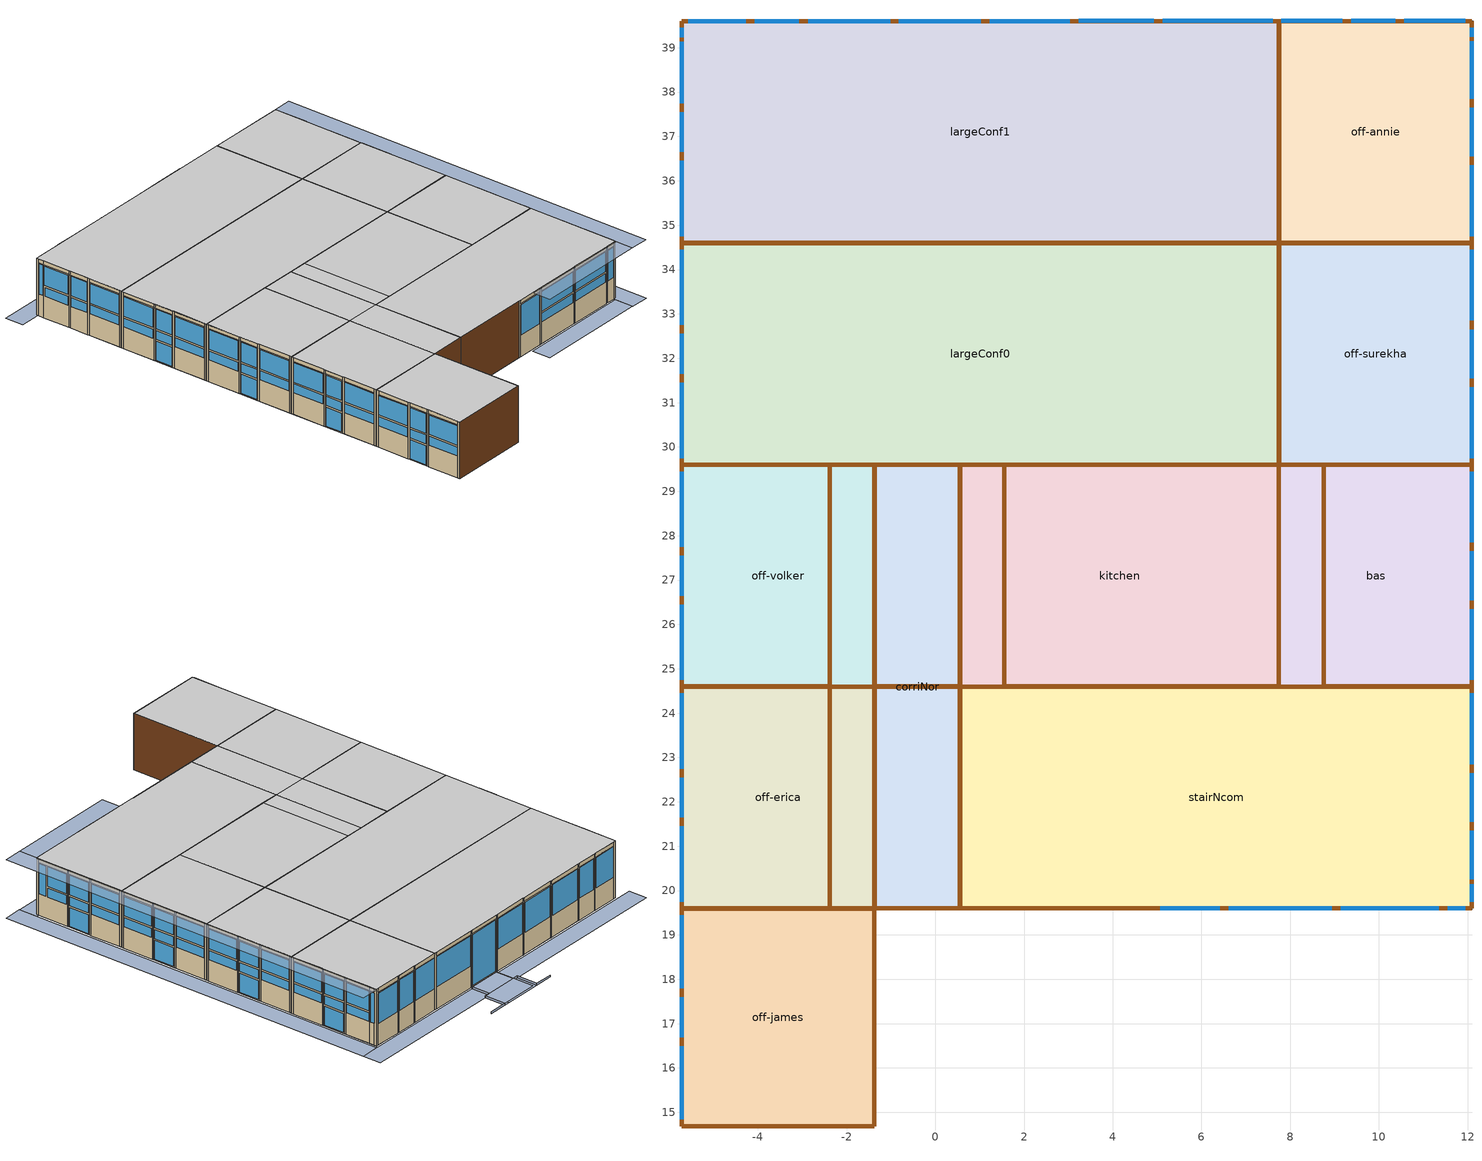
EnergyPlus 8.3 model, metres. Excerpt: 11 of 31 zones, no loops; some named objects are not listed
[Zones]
corriNor
 floor to underfloor_void_space (internal_floor_4): 0.56,19.6 -1.37,19.6 -1.37,29.6 0.56,29.6 z1.12
 wall to off-erica (internal_partition_9): -1.37,19.6 -1.37,24.6 z1.12:4.12
 wall to off-volker (internal_partition_9): -1.37,24.6 -1.37,29.6 z1.12:4.12
 wall to largeConf0 (internal_partition_9): 0.56,29.6 -1.37,29.6 z1.12:4.12
 wall to stairNcom (internal_partition_9): 0.56,19.6 0.56,24.6 z1.12:4.12
 wall to corriSou (internal_partition_9): 0.56,19.6 -1.37,19.6 z1.12:4.12
 wall to kitchen (internal_partition_9): 0.56,24.6 0.56,29.6 z1.12:4.12
 door inside (IRTSurface): 0.56,19.6 0.56,24.6 / 0.56,19.6 -1.37,19.6 / -1.37,19.6 -1.37,24.6 / -1.37,24.6 -1.37,29.6 / 0.56,24.6 0.56,29.6 / 0.56,29.6 -1.37,29.6 z1.12:4.12; -1.37,19.6 0.56,19.6 0.56,24.59 -1.37,24.59 z4.12; -1.37,24.6 0.56,24.6 0.56,29.59 -1.37,29.59 z4.12
 ceiling to roofN0 (ceiling_tile_panel_12): -1.37,19.6 0.56,19.6 0.56,24.6 -1.37,24.6 z4.12
 ceiling to roofN1 (ceiling_tile_panel_12): -1.37,24.6 0.56,24.6 0.56,29.6 -1.37,29.6 z4.12
kitchen
 floor to underfloor_void_space (internal_floor_noCarpet): 7.75,24.6 0.56,24.6 0.56,29.6 7.75,29.6 z1.12
 wall to stairNcom (internal_partition_9): 7.74,24.6 0.56,24.6 z1.12:4.12
 wall to largeConf0 (internal_partition_9): 7.74,29.6 0.56,29.6 z1.12:4.12
 wall to bas (internal_partition_9): 7.74,29.6 7.74,24.6 z1.12:4.12
 door inside (IRTSurface): 7.74,29.6 0.56,29.6 / 7.74,29.6 7.74,24.6 / 7.74,24.6 0.56,24.6 z1.12:4.12; 1.55,24.6 7.74,24.6 7.74,29.59 1.55,29.59 z4.12
 ceiling to roofN1 (cooled_panel_12): 1.56,29.6 1.56,24.6 7.75,24.6 7.75,29.6 z4.12; 0.56,24.6 1.56,24.6 1.56,29.6 0.56,29.6 z4.12
bas
 floor to underfloor_void_space (internal_floor_noCarpet): 12.1,24.6 7.75,24.6 7.75,29.6 12.1,29.6 z1.12
 wall outside (insulated_metal_panel_wall_5): 12.1,26.5 12.1,27.7 / 12.1,27.8 12.1,29.46 / 12.1,24.74 12.1,26.4 z1.12:3.92
 wall outside (insulated_metal_panel_wall_mull): 12.1,26.5 12.1,27.7 / 12.1,27.8 12.1,29.46 / 12.1,24.74 12.1,26.4 z3.92:4.12
 wall outside (window_frame_uip0p49_mull_17): 12.1,27.7 12.1,27.8 / 12.1,29.46 12.1,29.6 / 12.1,24.6 12.1,24.74 / 12.1,26.4 12.1,26.5 z1.12:4.12
 wall to off-surekha (internal_partition_9): 7.75,29.6 12.1,29.6 z1.12:4.12
 wall to stairNcom (internal_partition_9): 12.1,24.6 7.75,24.6 z1.12:4.12
 window (lowe_double_layer_uip0d43_100123456): 12.1,26.55 12.1,27.65 z1.17:2.17; 12.1,26.55 12.1,27.65 / 12.1,27.85 12.1,29.45 / 12.1,24.75 12.1,26.35 z2.84:3.87; 12.1,26.55 12.1,27.65 / 12.1,27.85 12.1,29.45 / 12.1,24.75 12.1,26.35 z2.27:2.74
 door inside (IRTSurface): 7.75,29.6 12.1,29.6 / 12.1,24.6 7.75,24.6 z1.12:4.12; 8.76,24.6 12.1,24.6 12.1,29.59 8.76,29.59 z4.12
 ceiling to roofN1 (cooled_panel_12): 7.75,24.6 12.1,24.6 12.1,29.6 7.75,29.6 z4.12
stairNcom
 floor to underfloor_void_space (internal_floor_4): 12.1,19.6 0.56,19.6 0.56,24.6 12.1,24.6 z1.12
 wall outside (insulated_metal_panel_wall_5): 12.1,21.5 12.1,22.7 / 12.1,22.8 12.1,24.46 / 5.05,19.6 6.47,19.6 / 6.57,19.6 8.98,19.6 / 9.08,19.6 11.4,19.6 / 11.5,19.6 11.96,19.6 / 12.1,19.74 12.1,21.4 z1.12:3.92
 wall outside (insulated_metal_panel_wall_mull): 12.1,21.5 12.1,22.7 / 12.1,22.8 12.1,24.46 / 5.05,19.6 6.47,19.6 / 6.57,19.6 8.98,19.6 / 9.08,19.6 11.4,19.6 / 11.5,19.6 11.96,19.6 / 12.1,19.74 12.1,21.4 z3.92:4.12
 wall outside (window_frame_uip0p49_mull_17): 12.1,22.7 12.1,22.8 / 12.1,24.46 12.1,24.6 / 4.91,19.6 5.05,19.6 / 6.47,19.6 6.57,19.6 / 8.98,19.6 9.08,19.6 / 11.4,19.6 11.5,19.6 / 11.96,19.6 12.1,19.6 12.1,19.74 / 12.1,21.4 12.1,21.5 z1.12:4.12
 wall to off-yujie (internal_partition_9): 4.91,19.6 0.56,19.6 z1.12:4.12
 window (lowe_double_layer_uip0d43_100123456): 12.1,21.55 12.1,22.65 z1.17:2.17; 12.1,21.55 12.1,22.65 / 12.1,22.85 12.1,24.45 / 6.62,19.6 8.93,19.6 / 9.14,19.6 11.35,19.6 / 12.1,20.25 12.1,21.35 z2.84:3.87; 12.1,21.55 12.1,22.65 / 12.1,22.85 12.1,24.45 / 6.62,19.6 8.93,19.6 / 9.14,19.6 11.35,19.6 / 12.1,20.25 12.1,21.35 z2.27:2.74; 5.07,19.6 6.42,19.6 / 11.55,19.6 11.95,19.6 / 12.1,19.75 12.1,20.15 z2.27:3.87
 door inside (IRTSurface): 4.91,19.6 0.56,19.6 z1.12:4.12; 0.56,19.6 12.1,19.6 12.1,24.59 0.56,24.59 z4.12
 ceiling to roofN0 (ceiling_tile_panel_12): 0.56,19.6 12.1,19.6 12.1,24.6 0.56,24.6 z4.12
off-volker
 floor to underfloor_void_space (internal_floor_noCarpet): -1.37,24.6 -5.72,24.6 -5.72,29.6 -1.37,29.6 z1.12
 wall outside (insulated_metal_panel_wall_5): -5.72,29.46 -5.72,27.7 / -5.72,27.6 -5.72,26.6 / -5.72,26.5 -5.72,24.74 z1.12:3.92
 wall outside (insulated_metal_panel_wall_mull): -5.72,29.46 -5.72,27.7 / -5.72,27.6 -5.72,26.6 / -5.72,26.5 -5.72,24.74 z3.92:4.12
 wall outside (window_frame_uip0p49_mull_17): -5.72,29.6 -5.72,29.46 / -5.72,27.7 -5.72,27.6 / -5.72,26.6 -5.72,26.5 / -5.72,24.74 -5.72,24.6 z1.12:4.12
 wall to off-erica (internal_partition_9): -1.37,24.6 -5.72,24.6 z1.12:4.12
 wall to largeConf0 (internal_partition_9): -5.72,29.6 -1.37,29.6 z1.12:4.12
 window (lowe_double_layer_uip0d43_100123456): -5.72,29.45 -5.72,27.75 / -5.72,27.55 -5.72,26.65 / -5.72,26.45 -5.72,24.75 z2.84:3.87; -5.72,29.45 -5.72,27.75 / -5.72,27.55 -5.72,26.65 / -5.72,26.45 -5.72,24.75 z2.27:2.74; -5.72,27.55 -5.72,26.65 z1.17:2.17
 door inside (IRTSurface): -1.37,24.6 -5.72,24.6 / -5.72,29.6 -1.37,29.6 z1.12:4.12; -5.72,24.6 -2.37,24.6 -2.37,29.59 -5.72,29.59 z4.12
 ceiling to roofN1 (cooled_panel_12): -5.72,24.6 -1.37,24.6 -1.37,29.6 -5.72,29.6 z4.12
off-erica
 floor to underfloor_void_space (internal_floor_4): -1.37,19.6 -5.72,19.6 -5.72,24.6 -1.37,24.6 z1.12
 wall outside (insulated_metal_panel_wall_5): -5.72,24.46 -5.72,22.7 / -5.72,22.6 -5.72,21.6 / -5.72,21.5 -5.72,19.74 z1.12:3.92
 wall outside (insulated_metal_panel_wall_mull): -5.72,24.46 -5.72,22.7 / -5.72,22.6 -5.72,21.6 / -5.72,21.5 -5.72,19.74 z3.92:4.12
 wall outside (window_frame_uip0p49_mull_17): -5.72,24.6 -5.72,24.46 / -5.72,22.7 -5.72,22.6 / -5.72,21.6 -5.72,21.5 / -5.72,19.74 -5.72,19.6 z1.12:4.12
 wall to off-james (internal_partition_9): -1.37,19.6 -5.72,19.6 z1.12:4.12
 window (lowe_double_layer_uip0d43_100123456): -5.72,24.45 -5.72,22.75 / -5.72,22.55 -5.72,21.65 / -5.72,21.45 -5.72,19.75 z2.84:3.87; -5.72,24.45 -5.72,22.75 / -5.72,22.55 -5.72,21.65 / -5.72,21.45 -5.72,19.75 z2.27:2.74; -5.72,22.55 -5.72,21.65 z1.17:2.17
 door inside (IRTSurface): -1.37,19.6 -5.72,19.6 z1.12:4.12; -5.72,19.6 -2.37,19.6 -2.37,24.59 -5.72,24.59 z4.12
 ceiling to roofN0 (cooled_panel_12): -5.72,19.6 -1.37,19.6 -1.37,24.6 -5.72,24.6 z4.12
off-james
 floor to underfloor_void_space (internal_floor_4): -1.37,14.69 -5.72,14.69 -5.72,19.6 -1.37,19.6 z1.12
 wall outside (insulated_metal_panel_wall_5): -5.72,19.46 -5.72,17.74 / -5.72,17.64 -5.72,16.64 / -5.72,16.54 -5.72,14.83 z1.12:3.92
 wall outside (window_frame_uip0p49_mull_17): -5.72,19.6 -5.72,19.46 / -5.72,17.74 -5.72,17.64 / -5.72,16.64 -5.72,16.54 / -5.72,14.83 -5.72,14.69 z1.12:4.12
 wall outside (insulated_metal_panel_wall_mull): -5.72,19.46 -5.72,17.74 / -5.72,17.64 -5.72,16.64 / -5.72,16.54 -5.72,14.83 z3.92:4.12
 wall to off-vivian (internal_partition_9): -1.37,14.69 -5.72,14.69 z1.12:4.12
 wall to corriSou (internal_partition_9): -1.37,19.6 -1.37,14.69 z1.12:4.12
 window (lowe_double_layer_uip0d43_100123456): -5.72,19.45 -5.72,17.79 / -5.72,17.59 -5.72,16.69 / -5.72,16.49 -5.72,14.84 z2.84:3.87; -5.72,19.45 -5.72,17.79 / -5.72,17.59 -5.72,16.69 / -5.72,16.49 -5.72,14.84 z2.27:2.74; -5.72,17.59 -5.72,16.69 z1.17:2.17
 door inside (IRTSurface): -1.37,19.6 -1.37,14.69 / -1.37,14.69 -5.72,14.69 z1.12:4.12; -5.72,14.69 -1.37,14.69 -1.37,19.59 -5.72,19.59 z4.12
 ceiling to roofS4 (ceiling_tile_panel_12): -5.72,14.69 -1.37,14.69 -1.37,19.6 -5.72,19.6 z4.12
largeConf1
 floor to underfloor_void_space (internal_floor_noCarpet): 7.75,34.6 -5.72,34.6 -5.72,39.6 7.75,39.6 z1.12
 wall outside (insulated_metal_panel_wall_5): 7.61,39.61 5.08,39.6 / 4.98,39.6 3.18,39.6 / -0.97,39.6 -2.92,39.6 / 1.08,39.6 -0.87,39.6 / 3.08,39.6 1.18,39.6 / -3.02,39.6 -4.12,39.6 / -4.22,39.6 -5.58,39.6 / -5.72,39.46 -5.72,39.19 -5.72,37.7 / -5.72,37.6 -5.72,36.6 / -5.72,36.5 -5.72,34.74 z1.12:3.92
 wall outside (insulated_metal_panel_wall_mull): 7.61,39.61 5.08,39.6 / 4.98,39.6 3.18,39.6 / -0.97,39.6 -2.92,39.6 / 1.08,39.6 -0.87,39.6 / 3.08,39.6 1.18,39.6 / -3.02,39.6 -4.12,39.6 / -4.22,39.6 -5.58,39.6 / -5.72,39.46 -5.72,39.19 -5.72,37.7 / -5.72,37.6 -5.72,36.6 / -5.72,36.5 -5.72,34.74 z3.92:4.12
 wall outside (window_frame_uip0p49_mull_17): 7.75,39.61 7.61,39.6 / 5.08,39.6 4.98,39.6 / 3.18,39.6 3.08,39.6 / -0.87,39.6 -0.97,39.6 / 1.18,39.6 1.08,39.6 / -2.92,39.6 -3.02,39.6 / -4.12,39.6 -4.22,39.6 / -5.58,39.6 -5.72,39.6 -5.72,39.46 / -5.72,37.7 -5.72,37.6 / -5.72,36.6 -5.72,36.5 / -5.72,34.74 -5.72,34.6 z1.12:4.12
 wall to largeConf0 (internal_partition_9): -5.72,34.6 7.75,34.6 z1.12:4.12
 wall to off-annie (internal_partition_9): 7.75,39.6 7.75,34.6 z1.12:4.12
 window (lowe_double_layer_uip0d43_100123456): 7.61,39.6 5.13,39.6 / -1.02,39.6 -2.87,39.6 / 1.03,39.6 -0.82,39.6 / 3.03,39.6 1.23,39.6 / -3.07,39.6 -4.07,39.6 / -4.27,39.6 -5.57,39.6 / -5.72,39.45 -5.72,39.24 z2.27:3.87; 4.93,39.6 3.23,39.6 z1.17:3.87; -5.72,39.14 -5.72,37.75 / -5.72,37.55 -5.72,36.65 / -5.72,36.45 -5.72,34.75 z2.84:3.87; -5.72,39.09 -5.72,37.75 / -5.72,37.55 -5.72,36.65 / -5.72,36.45 -5.72,34.75 z2.27:2.74
 door inside (IRTSurface): -5.72,34.6 7.75,34.6 / 7.75,39.6 7.75,34.6 z1.12:4.12; -5.72,34.6 7.74,34.6 7.74,39.59 -5.72,39.59 z4.12
 ceiling to roofN3 (ceiling_tile_panel_12): -5.72,34.6 7.75,34.6 7.75,39.6 -5.72,39.6 z4.12
off-annie
 floor to underfloor_void_space (internal_floor_noCarpet): 12.1,34.6 7.75,34.6 7.75,39.6 12.1,39.6 z1.12
 wall outside (insulated_metal_panel_wall_5): 12.1,36.5 12.1,37.7 / 12.1,37.8 12.1,39.2 12.1,39.47 / 11.96,39.61 10.52,39.61 / 10.42,39.61 9.32,39.61 / 9.22,39.61 7.75,39.61 / 12.1,34.74 12.1,36.4 z1.12:3.92
 wall outside (insulated_metal_panel_wall_mull): 12.1,36.5 12.1,37.7 / 12.1,37.8 12.1,39.2 12.1,39.47 / 11.96,39.61 10.52,39.61 / 10.42,39.61 9.32,39.61 / 9.22,39.61 7.75,39.61 / 12.1,34.74 12.1,36.4 z3.92:4.12
 wall outside (window_frame_uip0p49_mull_17): 12.1,37.7 12.1,37.8 / 12.1,39.47 12.1,39.61 11.96,39.61 / 10.52,39.61 10.42,39.61 / 9.32,39.61 9.22,39.61 / 12.1,34.6 12.1,34.74 / 12.1,36.4 12.1,36.5 z1.12:4.12
 wall to off-surekha (internal_partition_9): 7.75,34.6 12.1,34.6 z1.12:4.12
 window (lowe_double_layer_uip0d43_100123456): 12.1,36.56 12.1,37.65 z1.17:2.17; 12.1,36.56 12.1,37.65 / 12.1,37.86 12.1,39.15 / 12.1,34.75 12.1,36.35 z2.84:3.87; 12.1,36.56 12.1,37.65 / 12.1,37.86 12.1,39.15 / 12.1,34.75 12.1,36.35 z2.27:2.74; 12.1,39.25 12.1,39.46 / 11.95,39.61 10.57,39.61 / 10.37,39.61 9.37,39.61 / 9.17,39.61 7.8,39.61 z2.27:3.87
 door inside (IRTSurface): 7.75,34.6 12.1,34.6 z1.12:4.12; 7.75,34.6 12.1,34.6 12.1,39.6 7.75,39.6 z4.12
 ceiling to roofN3 (ceiling_tile_panel_12): 7.75,34.6 12.1,34.6 12.1,39.6 7.75,39.6 z4.12
largeConf0
 floor to underfloor_void_space (internal_floor_noCarpet): 7.75,29.6 -5.72,29.6 -5.72,34.6 7.75,34.6 z1.12
 wall outside (insulated_metal_panel_wall_5): -5.72,34.46 -5.72,32.7 / -5.72,32.6 -5.72,31.6 / -5.72,31.5 -5.72,29.74 z1.12:3.92
 wall outside (insulated_metal_panel_wall_mull): -5.72,34.46 -5.72,32.7 / -5.72,32.6 -5.72,31.6 / -5.72,31.5 -5.72,29.74 z3.92:4.12
 wall outside (window_frame_uip0p49_mull_17): -5.72,34.6 -5.72,34.46 / -5.72,32.7 -5.72,32.6 / -5.72,31.6 -5.72,31.5 / -5.72,29.74 -5.72,29.6 z1.12:4.12
 wall to off-surekha (internal_partition_9): 7.75,34.6 7.75,29.6 z1.12:4.12
 window (lowe_double_layer_uip0d43_100123456): -5.72,34.45 -5.72,32.75 / -5.72,32.55 -5.72,31.65 / -5.72,31.45 -5.72,29.75 z2.84:3.87; -5.72,34.45 -5.72,32.75 / -5.72,32.55 -5.72,31.65 / -5.72,31.45 -5.72,29.75 z2.27:2.74; -5.72,32.55 -5.72,31.65 z1.17:2.17
 door inside (IRTSurface): 7.75,34.6 7.75,29.6 z1.12:4.12; -5.72,29.6 7.74,29.6 7.74,34.59 -5.72,34.59 z4.12
 ceiling to roofN2 (ceiling_tile_panel_12): -5.72,29.6 7.75,29.6 7.75,34.6 -5.72,34.6 z4.12
off-surekha
 floor to underfloor_void_space (internal_floor_noCarpet): 12.1,29.6 7.75,29.6 7.75,34.6 12.1,34.6 z1.12
 wall outside (insulated_metal_panel_wall_5): 12.1,31.5 12.1,32.7 / 12.1,32.8 12.1,34.46 / 12.1,29.74 12.1,31.4 z1.12:3.92
 wall outside (insulated_metal_panel_wall_mull): 12.1,31.5 12.1,32.7 / 12.1,32.8 12.1,34.46 / 12.1,29.74 12.1,31.4 z3.92:4.12
 wall outside (window_frame_uip0p49_mull_17): 12.1,32.7 12.1,32.8 / 12.1,34.46 12.1,34.6 / 12.1,29.6 12.1,29.74 / 12.1,31.4 12.1,31.5 z1.12:4.12
 window (lowe_double_layer_uip0d43_100123456): 12.1,31.55 12.1,32.65 z1.17:2.17; 12.1,31.55 12.1,32.65 / 12.1,32.85 12.1,34.45 / 12.1,29.75 12.1,31.35 z2.84:3.87; 12.1,31.55 12.1,32.65 / 12.1,32.85 12.1,34.45 / 12.1,29.75 12.1,31.35 z2.27:2.74
 door inside (IRTSurface): 7.75,29.6 12.1,29.6 12.1,34.59 7.75,34.59 z4.12
 ceiling to roofN2 (ceiling_tile_panel_12): 7.75,29.6 12.1,29.6 12.1,34.6 7.75,34.6 z4.12
shading: 1.88,41.75 2.88,41.75 / 2.88,41.75 2.88,40.61 / 2.88,40.61 3.18,40.61 / 3.18,40.61 3.19,39.6 / 3.19,39.6 4.98,39.6 / 4.98,39.6 4.98,40.61 / 4.98,40.61 5.28,40.61 / 5.28,40.61 5.28,41.75 / 5.28,41.75 6.28,41.75 z1.02:1.12; 13.1,18.6 12.1,18.6 12.1,39.61 13.1,39.61 z4.12; 12.1,18.6 5.92,18.6 5.92,19.6 12.1,19.6 z4.12; 12.1,18.6 5.92,18.6 5.92,19.6 12.1,19.6 z1.02; 13.1,18.59 12.1,18.59 12.1,39.6 13.1,39.6 z1.02; 4.98,39.6 3.19,39.6 3.18,40.61 4.98,40.61 z1.02; 5.28,40.61 4.98,40.61 4.98,41.75 5.28,41.75 z1.02; 4.98,40.61 2.88,40.61 2.88,41.75 4.98,41.75 z1.02; 3.19,39.6 4.98,39.6 4.98,40.61 3.18,40.61 z1.12; 3.18,40.61 5.28,40.61 5.28,41.75 3.17,41.75 z1.12; 3.18,39.61 -6.72,39.6 -6.72,40.6 3.18,40.61 z1.02; 13.1,39.61 4.98,39.6 4.98,40.6 13.1,40.61 z1.02
[Building]
Building: North Axis {deg}=15; Terrain=Suburbs; Loads Convergence Tolerance Value=0.04; Temperature Convergence Tolerance Value {deltaC}=0.4; Solar Distribution=FullExterior; Maximum Number of Warmup Days=25; Minimum Number of Warmup Days=6
[Site:Location]
Pittsburgh PA USA: Latitude {deg}=40.36; Longitude {deg}=-79.92; Time Zone {hr}=-5; Elevation {m}=388
[SizingPeriod:DesignDay] Day of Month=15; Humidity Condition Type=WetBulb; Barometric Pressure {Pa}=96749.9; Wind Direction {deg}=0; Rain Indicator=No; Snow Indicator=No
Name | Month | Day Type | Maximum Dry-Bulb Temperature {C} | Daily Dry-Bulb Temperature Range {deltaC} | Wetbulb or DewPoint at Maximum Dry-Bulb {C} | Wind Speed {m/s} | Daylight Saving Time Indicator | Sky Clearness
Summer Design Day in Pittsburgh PA 99.6 | 7 | SummerDesignDay | 32.2 | 9.8 | 22.4 | 0 | Yes | 0.98
Winter Design Day in Pittsburgh PA 99.6 | 1 | WinterDesignDay | -14.7 | 0 | -14.7 | 11.2 | No | 0
[Site:GroundTemperature:BuildingSurface]
18, 18, 18, 18, 18, 18, 18, 18, 18, 18, 18, 18
[Site:GroundTemperature:FCfactorMethod]
January Ground Temperature {C}=2.1; February Ground Temperature {C}=1.21; March Ground Temperature {C}=2.79; April Ground Temperature {C}=5.27; May Ground Temperature {C}=11.76; June Ground Temperature {C}=16.77; July Ground Temperature {C}=20.14; August Ground Temperature {C}=21.17; September Ground Temperature {C}=19.42; October Ground Temperature {C}=15.53; November Ground Temperature {C}=10.34; December Ground Temperature {C}=5.52
[Site:GroundTemperature:Shallow]
14, 14, 14, 14, 14, 14, 14, 14, 14, 14, 14, 14
[Site:GroundTemperature:Deep]
14, 14, 14, 14, 14, 14, 14, 14, 14, 14, 14, 14
[Site:GroundReflectance]
0.2, 0.2, 0.2, 0.2, 0.2, 0.2, 0.2, 0.2, 0.2, 0.2, 0.2, 0.2
[Site:GroundReflectance:SnowModifier]
2, 2
[Material]
aerated_concrete_1cm: Rough, 0.05, 1.13, 2000, 1000, 0.9, 0.6, 0.6
steel_5mm: Rough, 0.05, 45, 7800, 480, 0.9, 0.6, 0.6
foam_polyisocyanate_105mm: Rough, 0.085, 0.03, 45, 1470, 0.9, 0.6, 0.6
gypsum_plasterboard_25mm: Rough, 0.025, 0.25, 900, 1000, 0.9, 0.5, 0.5
aluminium_2mm: Rough, 0.003, 230, 2700, 880, 0.9, 0.6, 0.6
pvc_3cm: Rough, 0.01, 0.16, 1380, 1000, 0.9, 0.6, 0.6
ceiling_tile_1cm: Rough, 0.005, 0.056, 380, 1000, 0.9, 0.5, 0.5
copper_2mm: Rough, 0.002, 400, 8600, 390, 0.9, 0.6, 0.6
[Material:NoMass] Roughness=Rough; Thermal Absorptance=0.9; Solar Absorptance=0.7; Visible Absorptance=0.7
Name | Thermal Resistance {m2-K/W}
carpet | 0.28
air_gap_10mm | 0.15
[Material:InfraredTransparent]
IRTMaterial
[WindowMaterial:Glazing]
lowe_glazing; glass_3mm: SpectralAverage, 0.006, 0.36, 0.093, 0.2, 0.5, 0.035, 0.054, 0, 0.84, 0.1, 0.9, 1
[WindowMaterial:Gas]
air_gap_6mm: Gas Type=Air; Thickness {m}=0.006
[WindowMaterial:Shade]
internal_shade_30004: Solar Transmittance=0.05; Solar Reflectance=0.35; Visible Transmittance=0.05; Visible Reflectance=0.35; Infrared Hemispherical Emissivity=0.9; Infrared Transmittance=0; Thickness {m}=0.005; Conductivity {W/m-K}=0.1; Shade to Glass Distance {m}=0.05; Top Opening Multiplier=0; Bottom Opening Multiplier=0; Left-Side Opening Multiplier=0; Right-Side Opening Multiplier=0; Airflow Permeability=0
[WindowMaterial:Blind]
external_reflector_30001: Horizontal, 0.37, 0.37, 0.01, 0, 1, 0.132, 0.7, 0.7, 0.132, 0.7, 0.7, 0.137, 0.7, 0.7, 0.137, 0.7, 0.7, 0, 0.84, 0.84, 1, 0.5, 0.5, 0.5, 0.5, 0, 90
blind_3002: Horizontal, 0.007, 0.005, 0.0002, 20, 221, 0, 0.8, 0.8, 0, 0.8, 0.8, 0, 0.8, 0.8, 0, 0.8, 0.8, 0, 0.9, 0.9, 0.02, 0.5, 0.5, 0.5, 0.5, 0, 0
[Construction]
insulated_metal_panel_wall_5: steel_5mm, foam_polyisocyanate_105mm, steel_5mm
internal_partition_9: gypsum_plasterboard_25mm, air_gap_10mm, gypsum_plasterboard_25mm
lowe_double_layer_uip0d43_100123456: lowe_glazing, air_gap_6mm, glass_3mm
lowe_double_layer_inside_blind_2001: lowe_glazing, air_gap_6mm, glass_3mm, blind_3002
lowe_double_layer_inside_shade_2003: lowe_glazing, air_gap_6mm, glass_3mm, internal_shade_30004
lowe_double_layer_outside_reflector_2004: external_reflector_30001, lowe_glazing, air_gap_6mm, glass_3mm
lowe_double_layer_outside_blind_2006: blind_3002, lowe_glazing, air_gap_6mm, glass_3mm
internal_floor_4: aerated_concrete_1cm, carpet
internal_floor_noCarpet: aerated_concrete_1cm
ceiling_tile_panel_12: ceiling_tile_1cm
IRTSurface: IRTMaterial
[Construction:InternalSource]
window_frame_uip0p49_mull_17: 2, 2, 1, 0.3, aluminium_2mm, pvc_3cm, copper_2mm
cooled_panel_12: 1, 1, 1, 0.3, copper_2mm, copper_2mm
insulated_metal_panel_wall_mull: 2, 2, 1, 0.3, steel_5mm, foam_polyisocyanate_105mm, copper_2mm
[WindowProperty:ShadingControl] Shading Control Type=AlwaysOn; Shading Control Is Scheduled=No; Glare Control Is Active=No; Setpoint 2 {W/m2 or deg C}=0
Name | Shading Type | Construction with Shading | Type of Slat Angle Control for Blinds
interior_blind_control_1001 | InteriorBlind | lowe_double_layer_inside_blind_2001 | FixedSlatAngle
interior_shade_control_1003 | InteriorShade | lowe_double_layer_inside_shade_2003 | FixedSlatAngle
external_reflector_control_1004 | ExteriorBlind | lowe_double_layer_outside_reflector_2004 | BlockBeamSolar
external_blind_control_1006 | ExteriorBlind | lowe_double_layer_outside_blind_2006 | FixedSlatAngle
[Zone] Type=1; Multiplier=1; Zone Inside Convection Algorithm=TARP; Part of Total Floor Area=Yes
corriNor; kitchen; bas; stairNcom; off-volker; off-erica; off-james; largeConf1; off-annie; largeConf0; off-surekha
[RoomAirModelType]
off-james RoomAir Model: Zone=off-james; Room-Air Modeling Type=UnderFloorAirDistributionInterior; Air Temperature Coupling Strategy=DIRECT
[InternalMass] Construction=internal_floor_noCarpet; Total area exposed to Zone {m2}=60.1234
Name | Zone
james_intMass | off-james
bas_intMass | bas
kitchen_intMass | kitchen
largeConf1_intMass | largeConf1
largeConf0_intMass | largeConf0
surekha_intMass | off-surekha
stairNcom_intMass | stairNcom
annie_intMass | off-annie
erica_intMass | off-erica
volker_intMass | off-volker
[RoomAirSettings:UnderFloorAirDistributionInterior]
off-james: Number of Diffusers=2; Power per Plume=Autocalculate; Design Effective Area of Diffuser {m2}=Autocalculate; Diffuser Slot Angle from Vertical {deg}=Autocalculate; Temperature Difference Threshold for Reporting {deltaC}=0.001; Diffuser Type=Swirl; Transition Height {m}=1.7; Coefficient A=Autocalculate; Coefficient B=Autocalculate; Coefficient C=Autocalculate; Coefficient D=Autocalculate; Coefficient E=Autocalculate
[ZoneMixing] Schedule=On 24/7; Design Flow Rate Calculation Method=AirChanges/Hour; Air Changes per Hour {ACH}=10; Delta Temperature=0
Name | Zone | Source Zone
erica_to_james_mixing | off-james | off-erica
james_to_erica_mixing | off-erica | off-james
erica_to_volker_mixing | off-volker | off-erica
volker_to_erica_mixing | off-erica | off-volker
erica_to_corriNor_mixing; corriNor_to_erica_mixing | corriNor | off-erica
volker_to_corriNor_mixing | corriNor | off-volker
corriNor_to_volker_mixing | off-volker | corriNor
volker_to_largeConf0_mixing | largeConf0 | off-volker
largeConf0_to_volker_mixing | off-volker | largeConf0
largeConf0_to_corriNor_mixing | corriNor | largeConf0
corriNor_to_largeConf0_mixing | largeConf0 | corriNor
largeConf0_to_kitchen_mixing | kitchen | largeConf0
kitchen_largeConf0_mixing | largeConf0 | kitchen
largeConf0_to_surekha_mixing | off-surekha | largeConf0
surekha_to_largeConf0_mixing | largeConf0 | off-surekha
largeConf0_to_largeConf1_mixing | largeConf1 | largeConf0
largeConf1_to_largeConf0_mixing | largeConf0 | largeConf1
largeConf1_to_annie_mixing | off-annie | largeConf1
annie_to_largeConf1_mixing | largeConf1 | off-annie
annie_to_surekha_mixing | off-surekha | off-annie
surekha_to_annie_mixing | off-annie | off-surekha
surekha_to_bas_mixing | bas | off-surekha
bas_to_surekha_mixing | off-surekha | bas
bas_to_kitchen_mixing | kitchen | bas
kitchen_to_bas_mixing | bas | kitchen
bas_to_stairNcom_mixing | stairNcom | bas
stairNcom_to_bas_mixing | bas | stairNcom
stairNcom_to_kitchen_mixing | kitchen | stairNcom
kitchen_to_stairNcom_mixing | stairNcom | kitchen
stairNcom_to_corriNor_mixing | corriNor | stairNcom
corriNor_to_stairNcom_mixing | stairNcom | corriNor
stairNcom_to_yujie_mixing | off-yujie | stairNcom
yujie_to_stairNcom_mixing | stairNcom | off-yujie
james_to_vivian_mixing | off-vivian | off-james
vivian_to_james_mixing | off-james | off-vivian
james_to_corriSou_mixing | corriSou | off-james
corriSou_to_james_mixing | off-james | corriSou
corriNor_to_corriSou_mixing | corriSou | corriNor
corriSou_to_corriNor_mixing | corriNor | corriSou
[ZoneControl:Thermostat]
bas Thermostat: Zone or ZoneList=bas; Control Type Schedule=Control type schedule: Always 4; Control 1=bas Dual SP
[ThermostatSetpoint:DualSetpoint]
bas Dual SP: Heating Setpoint Temperature Schedule=Heating set point schedule; Cooling Setpoint Temperature Schedule=Cooling set point schedule
[People]
People corriNor: corriNor, Office_Circulation_Occ, People, 1.93, 0.3, AutoCalculate, Activity Schedule Walking, 3.82e-08, No, ZoneAveraged, Work efficiency, ClothingInsulationSchedule, Clothing Schedule Normal, AirVelocitySchedule, Fanger
People kitchen: kitchen, Office_EatDrink_Occ, People, 2.875904, 0.3, AutoCalculate, Activity Schedule Walking, 3.82e-08, No, ZoneAveraged, Work efficiency, ClothingInsulationSchedule, Clothing Schedule Normal, AirVelocitySchedule, Fanger
People bas: bas, Office_OpenOff_Occ, People, 0, 0.3, AutoCalculate, Activity Schedule Seated, 3.82e-08, No, ZoneAveraged, Work efficiency, ClothingInsulationSchedule, Clothing Schedule Normal, AirVelocitySchedule, Fanger
People stairNcom: stairNcom, iw_circulation_occ, People, 1.731, 0.3, AutoCalculate, Activity Schedule Seated, 3.82e-08, No, ZoneAveraged, Work efficiency, ClothingInsulationSchedule, Clothing Schedule Normal, AirVelocitySchedule, Fanger
People off-volker: off-volker, iw_office_term_related_occ, People, 1, 0.3, AutoCalculate, Activity Schedule Seated, 3.82e-08, No, ZoneAveraged, Work efficiency, ClothingInsulationSchedule, Clothing Schedule Normal, AirVelocitySchedule, Fanger
People off-erica: off-erica, iw_office_term_related_occ, People, 1, 0.3, AutoCalculate, Activity Schedule Seated, 3.82e-08, No, ZoneAveraged, Work efficiency, ClothingInsulationSchedule, Clothing Schedule Normal, AirVelocitySchedule, Fanger
People off-james: off-james, iw_office_term_related_occ, People, 1, 0.3, AutoCalculate, Activity Schedule Seated, 3.82e-08, No, ZoneAveraged, Work efficiency, ClothingInsulationSchedule, Clothing Schedule Normal, AirVelocitySchedule, Fanger
People largeConf1: largeConf1, iw_classroom_occ, People, 13.46978, 0.3, AutoCalculate, Activity Schedule Seated, 3.82e-08, No, ZoneAveraged, Work efficiency, ClothingInsulationSchedule, Clothing Schedule Normal, AirVelocitySchedule, Fanger
People off-annie: off-annie, iw_office_term_related_occ, People, 1, 0.3, AutoCalculate, Activity Schedule Seated, 3.82e-08, No, ZoneAveraged, Work efficiency, ClothingInsulationSchedule, Clothing Schedule Normal, AirVelocitySchedule, Fanger
People largeConf0: largeConf0, iw_classroom_occ, People, 13.47996, 0.3, AutoCalculate, Activity Schedule Seated, 3.82e-08, No, ZoneAveraged, Work efficiency, ClothingInsulationSchedule, Clothing Schedule Normal, AirVelocitySchedule, Fanger
People off-surekha: off-surekha, iw_office_term_related_occ, People, 1, 0.3, AutoCalculate, Activity Schedule Seated, 3.82e-08, No, ZoneAveraged, Work efficiency, ClothingInsulationSchedule, Clothing Schedule Normal, AirVelocitySchedule, Fanger
[Lights] Schedule=iw_off; Design Level Calculation Method=LightingLevel; Return Air Fraction=0; Fraction Radiant=0.42; Fraction Visible=0.18; Fraction Replaceable=1
Name | Zone or ZoneList | Lighting Level {W}
corriNor General lighting | corriNor | 347.4
kitchen General lighting | kitchen | 647.0784
bas General lighting | bas | 391.5216
stairNcom General lighting | stairNcom | 1038.6
off-volker General lighting | off-volker | 391.5
off-erica General lighting | off-erica | 391.5
off-james General lighting | off-james | 384.453
largeConf1 General lighting | largeConf1 | 1212.28
off-annie General lighting | off-annie | 391.9122
largeConf0 General lighting | largeConf0 | 1213.2
off-surekha General lighting | off-surekha | 391.8168
[ElectricEquipment] Design Level Calculation Method=EquipmentLevel; Fraction Latent=0; Fraction Radiant=0.2; Fraction Lost=0
Name | Zone or ZoneList | Schedule | Design Level {W}
kitchen Equipment 1 | kitchen | iw_office_allyear_occ | 179.744
bas Equipment 1 | bas | iw_office_allyear_occ | 500
off-volker Computing gain 1 | off-volker | iw_office_term_related_occ | 150
off-erica Computing gain 1 | off-erica | iw_office_term_related_occ | 150
off-james Computing gain 1 | off-james | iw_office_term_related_occ | 150
largeConf1 Equipment 1 | largeConf1 | iw_classroom_occ | 471.4423
off-annie Computing gain 1 | off-annie | iw_office_term_related_occ | 150
largeConf0 Equipment 1 | largeConf0 | iw_classroom_occ | 471.7986
off-surekha Computing gain 1 | off-surekha | iw_office_term_related_occ | 150
[ZoneInfiltration:DesignFlowRate] Schedule=Infiltration_Mar_More; Design Flow Rate Calculation Method=Flow/zone; Constant Term Coefficient=1.2; Temperature Term Coefficient=0; Velocity Term Coefficient=0; Velocity Squared Term Coefficient=0
Name | Zone or ZoneList | Design Flow Rate {m3/s}
corriNor Infiltration | corriNor | 0.004825
kitchen Infiltration | kitchen | 0.008987
bas Infiltration | bas | 0.005438
stairNcom Infiltration | stairNcom | 0.014425
off-volker Infiltration | off-volker | 0.005438
off-erica Infiltration | off-erica | 0.005438
off-james Infiltration | off-james | 0.00534
largeConf1 Infiltration | largeConf1 | 0.016837
off-annie Infiltration | off-annie | 0.005443
largeConf0 Infiltration | largeConf0 | 0.01685
off-surekha Infiltration | off-surekha | 0.005442
[DesignSpecification:OutdoorAir]
bas Design Specification Outdoor Air Object: Outdoor Air Method=Flow/Person; Outdoor Air Flow per Person {m3/s-person}=0.00944; Outdoor Air Flow per Zone Floor Area {m3/s-m2}=0; Outdoor Air Flow per Zone {m3/s}=0; Outdoor Air Flow Air Changes per Hour {1/hr}=0; Outdoor Air Flow Rate Fraction Schedule=On 24/7
[DesignSpecification:ZoneAirDistribution]
bas Design Specification Zone Air Distribution Object: Zone Air Distribution Effectiveness in Cooling Mode=1; Zone Air Distribution Effectiveness in Heating Mode=1; Zone Secondary Recirculation Fraction=0
[Sizing:Zone]
bas: Zone Cooling Design Supply Air Temperature Input Method=SupplyAirTemperature; Zone Cooling Design Supply Air Temperature {C}=14; Zone Cooling Design Supply Air Temperature Difference {deltaC}=10; Zone Heating Design Supply Air Temperature Input Method=SupplyAirTemperature; Zone Heating Design Supply Air Temperature {C}=50; Zone Heating Design Supply Air Temperature Difference {deltaC}=10; Zone Cooling Design Supply Air Humidity Ratio {kgWater/kgDryAir}=0.009; Zone Heating Design Supply Air Humidity Ratio {kgWater/kgDryAir}=0.004; Design Specification Outdoor Air Object=bas Design Specification Outdoor Air Object; Zone Heating Sizing Factor=1.25; Zone Cooling Sizing Factor=1.15; Cooling Design Air Flow Method=DesignDay; Cooling Design Air Flow Rate {m3/s}=0; Cooling Minimum Air Flow per Zone Floor Area {m3/s-m2}=0.00076; Cooling Minimum Air Flow {m3/s}=0; Cooling Minimum Air Flow Fraction=0; Heating Design Air Flow Method=DesignDay; Heating Design Air Flow Rate {m3/s}=0; Heating Maximum Air Flow per Zone Floor Area {m3/s-m2}=0.00203; Heating Maximum Air Flow {m3/s}=0.14158; Heating Maximum Air Flow Fraction=0.3; Design Specification Zone Air Distribution Object=bas Design Specification Zone Air Distribution Object
[EnergyManagementSystem:Sensor]
T_bas: bas; Zone Mean Air Temperature
Tdp_bas: bas; Zone Mean Air Dewpoint Temperature
CO2_bas: bas; Zone Air CO2 Concentration
[Schedule:Compact]
Work efficiency: Through: 12/31, For: AllDays, Until: 24:00, 0
AirVelocitySchedule: Through: 12/31, For: AllDays, Until: 24:00, .137
On 24/7: Through: 12/31, For: AllDays, Until: 24:00, 1
Infiltration_Mar_More: Through: 28 Feb, For: AllDays, Until: 24:00, 1, Through: 31 Mar, For: AllDays, Until: 24:00, 1.2, Through: 31 Dec, For: AllDays, Until: 24:00, 1.2
Heating set point schedule: Through: 12/31, For: AllDays, Until: 24:00, 20
Cooling set point schedule: Through: 12/31, For: AllDays, Until: 24:00, 24
Control type schedule: Always 4: Through: 12/31, For: AllDays, Until: 24:00, 4
Office_Circulation_Occ; Office_OpenOff_Occ; iw_circulation_occ: Through: 31 Dec, For: Weekdays SummerDesignDay, Until: 07:00, 0, Until: 08:00, 0.25, Until: 09:00, 0.5, Until: 12:00, 1, Until: 14:00, 0.75, Until: 17:00, 1, Until: 18:00, 0.5, Until: 19:00, 0.25, Until: 24:00, 0, For: Weekends, Until: 24:00, 0, For: Holidays, Until: 24:00, 0, For: WinterDesignDay AllOtherDays, Until: 24:00, 0
Office_EatDrink_Occ: Through: 31 Dec, For: Weekdays SummerDesignDay, Until: 11:00, 0, Until: 12:00, 0.25, Until: 14:00, 1, Until: 15:00, 0.75, Until: 24:00, 0, For: Weekends, Until: 24:00, 0, For: Holidays, Until: 24:00, 0, For: WinterDesignDay AllOtherDays, Until: 24:00, 0
iw_classroom_occ: Through: 15 Jan, For: AllDays, Until: 24:00, 0, Through: 12 Mar, For: Weekdays SummerDesignDay, Until: 07:00, 0, Until: 08:00, 0.1, Until: 09:00, 0.25, Until: 10:00, 0.75, Until: 12:00, 1, Until: 14:00, 0.25, Until: 16:00, 1, Until: 18:00, 0.5, Until: 24:00, 0, For: Weekends, Until: 24:00, 0, For: Holidays, Until: 24:00, 0, For: WinterDesignDay AllOtherDays, Until: 24:00, 0, Through: 16 Mar, For: AllDays, Until: 24:00, 0, Through: 4 May, For: Weekdays SummerDesignDay, Until: 07:00, 0, Until: 08:00, 0.1, Until: 09:00, 0.25, Until: 10:00, 0.75, Until: 12:00, 1, Until: 14:00, 0.25, Until: 16:00, 1, Until: 18:00, 0.5, Until: 24:00, 0, For: Weekends, Until: 24:00, 0, For: Holidays, Until: 24:00, 0, For: WinterDesignDay AllOtherDays, Until: 24:00, 0, Through: 28 Aug, For: Weekdays SummerDesignDay, Until: 10:00, 0, Until: 16:00, 0.1, Until: 24:00, 0, For: Weekends, Until: 24:00, 0, For: Holidays, Until: 24:00, 0, For: WinterDesignDay AllOtherDays, Until: 24:00, 0, Through: 8 Dec, For: Weekdays SummerDesignDay, Until: 07:00, 0, Until: 08:00, 0.1, Until: 09:00, 0.25, Until: 10:00, 0.75, Until: 12:00, 1, Until: 14:00, 0.25, Until: 16:00, 1, Until: 18:00, 0.5, Until: 24:00, 0, For: Weekends, Until: 24:00, 0, For: Holidays, Until: 24:00, 0, For: WinterDesignDay AllOtherDays, Until: 24:00, 0, Through: 31 Dec, For: AllDays, Until: 24:00, 0
iw_office_term_related_occ: Through: 15 Jan, For: AllDays, Until: 24:00, 0.05, Through: 1 Jun, For: Weekdays SummerDesignDay, Until: 08:00, 0.25, Until: 09:00, 0.75, Until: 12:00, 1, Until: 13:00, 0.75, Until: 17:00, 1, Until: 18:00, 0.5, Until: 19:00, 0.25, Until: 24:00, 0.05, For: Weekends, Until: 24:00, 0.05, For: Holidays, Until: 24:00, 0.05, For: WinterDesignDay AllOtherDays, Until: 24:00, 0.05, Through: 1 Sep, For: AllDays, Until: 24:00, 0.05, Through: 20 Dec, For: Weekdays SummerDesignDay, Until: 08:00, 0.25, Until: 09:00, 0.75, Until: 12:00, 1, Until: 13:00, 0.75, Until: 17:00, 1, Until: 18:00, 0.5, Until: 19:00, 0.25, Until: 24:00, 0.05, For: Weekends, Until: 24:00, 0.05, For: Holidays, Until: 24:00, 0.05, For: WinterDesignDay AllOtherDays, Until: 24:00, 0.05, Through: 31 Dec, For: AllDays, Until: 24:00, 0.05
iw_office_allyear_occ: Through: 15 Jan, For: AllDays, Until: 24:00, 0.05, Through: 20 Dec, For: Weekdays SummerDesignDay, Until: 08:00, 0.25, Until: 09:00, 0.75, Until: 12:00, 1, Until: 13:00, 0.75, Until: 17:00, 1, Until: 18:00, 0.5, Until: 19:00, 0.25, Until: 24:00, 0.05, For: Weekends, Until: 24:00, 0.05, For: Holidays, Until: 24:00, 0.05, For: WinterDesignDay AllOtherDays, Until: 24:00, 0.05, Through: 31 Dec, For: AllDays, Until: 24:00, 0.05
iw_off: Through: 31 Dec, For: SummerDesignDay, Until: 24:00, 1, For: Weekdays, Until: 24:00, 0, For: Weekends, Until: 24:00, 0, For: Holidays, Until: 24:00, 0, For: WinterDesignDay AllOtherDays, Until: 24:00, 0
Activity Schedule Walking: Through: 12/31, For: AllDays, Until: 24:00, 126
Clothing Schedule Normal: Through: 4/1, For: AllDays, Until: 24:00, 1, Through: 9/30, For: AllDays, Until: 24:00, .5, Through: 12/31, For: AllDays, Until: 24:00, 1
Activity Schedule Seated: Through: 12/31, For: AllDays, Until: 24:00, 110.7
